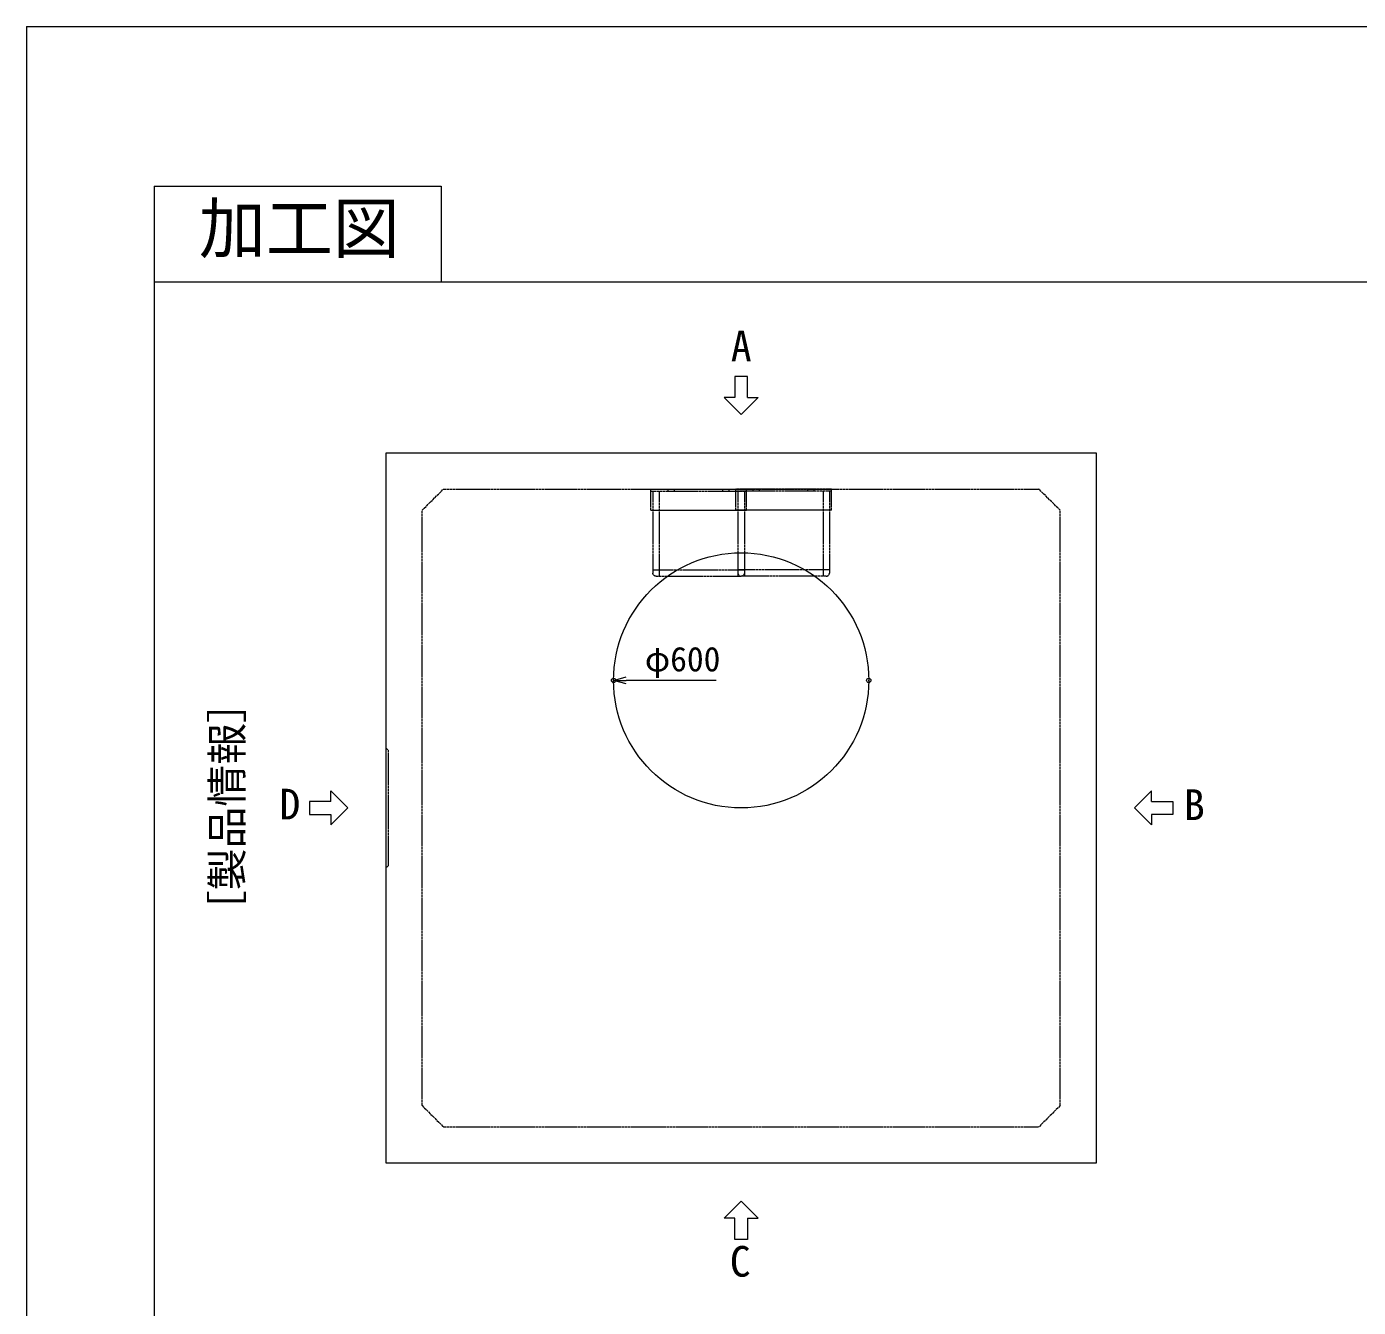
# Model space of a CAD drawing. Units: millimetres, scale not verified. Extents: x -4455 to 4455, y -3150 to 3150.
# Drawn here: x -4455 to -1324, y 138 to 3150 of the extents above; entities that cross this region are included whole.
import ezdxf
from ezdxf.enums import TextEntityAlignment as Align

# ---------------------------------------------------------------- set-up
doc = ezdxf.new("R2010")
doc.units = ezdxf.units.MM
doc.header["$LTSCALE"] = 20
doc.header["$PDMODE"] = 32
doc.header["$PDSIZE"] = 10
doc.linetypes.add('LONG_DASHED1', pattern=[7, 6, -1])
for name, color, linetype, lineweight in [('0-0_D-TTL', 7, 'Continuous', 9), ('0-1_Defpoints', 7, 'Continuous', 9), ('0-3_D-TTL-TXT', 7, 'Continuous', 9), ('0-4_D-STR-TXT', 7, 'Continuous', 9), ('0-5_D-STR-DIM', 3, 'Continuous', 9), ('0-6_0', 7, 'Continuous', 9), ('0-7_D-STR', 7, 'LONG_DASHED1', 9), ('0-8_D-STR-STR1', 7, 'Continuous', 9), ('0-B_D-STR-STR3', 2, 'LONG_DASHED1', 9)]:
    doc.layers.add(name, color=color, linetype=linetype, lineweight=lineweight)
doc.styles.add('ＭＳ ゴシック', font='')
doc.styles.get('ＭＳ ゴシック').set_extended_font_data('MS Gothic')

# ---------------------------------------------------------------- blocks, each defined once
blk = doc.blocks.new('A$C4DE05FD1')
at = {"layer": '0-0_D-TTL', "color": 134}
for p, q in [((4000, 79000), (4000, 4000)), ((4000, 76000), (114800, 76000))]:
    blk.add_line(p, q, dxfattribs=at)
blk.add_lwpolyline([(4000, 79000), (13000, 79000), (13000, 76000)], dxfattribs=at)
at = {"layer": '0-1_Defpoints', "color": 134}
for q in [(0, 0), (118800, 84000)]:
    blk.add_line((0, 84000), q, dxfattribs=at)
at = {"layer": '0-3_D-TTL-TXT', "style": 'ＭＳ ゴシック'}
blk.add_text('加工図', height=1539, dxfattribs=at).set_placement((5399.8, 76447.4), align=Align.BOTTOM_LEFT)
blk = doc.blocks.new('_Open30')
at = {"layer": '0-6_0'}
blk.add_line((0, 0), (-20, 0), dxfattribs=at)
blk.add_lwpolyline([(-20, 5.36), (0, 0), (-20, -5.36)], dxfattribs=at)
blk = doc.blocks.new('A$C70CC1A47')
at = {"layer": '0-8_D-STR-STR1', "linetype": 'LONG_DASHED1'}
for p, q in [((0, 2820), (120, 2700)), ((120, -2700), (120, 2700)), ((120, -2700), (0, -2820))]:
    blk.add_line(p, q, dxfattribs=at)
blk = doc.blocks.new('A$C63C72FB1')
at = {"layer": '0-7_D-STR'}
for p, q in [((-15000, 14000), (-14000, 15000)), ((-14000, 15000), (14000, 15000)), ((15000, 14000), (14000, 15000)), ((-15000, -14000), (-15000, 14000)), ((15000, -14000), (15000, 14000)), ((-15000, -14000), (-14000, -15000)), ((15000, -14000), (14000, -15000)), ((-14000, -15000), (14000, -15000))]:
    blk.add_line(p, q, dxfattribs=at)
at = {"layer": '0-7_D-STR', "linetype": 'Continuous'}
blk.add_lwpolyline([(-16700, -16700), (-16700, 16700), (16700, 16700), (16700, -16700)], close=True, dxfattribs=at)
blk.add_circle((0, 6000), 6000, dxfattribs=at)
at = {"layer": '0-8_D-STR-STR1'}
blk.add_blockref('A$C70CC1A47', (-16700, 0), dxfattribs=at)
blk = doc.blocks.new('A$C10746F33')
at = {"layer": '0-B_D-STR-STR3'}
for p, q in [((2250, 0), (-2250, 0)), ((-1440, -100), (-1440, 0)), ((-1140, -100), (-1140, 0)), ((1140, -100), (1140, 0)), ((1440, -100), (1440, 0)), ((2250, -1000), (2250, 0)), ((2250, -100), (-2250, -100)), ((-2150, -100), (-2150, -3950)), ((-1850, -100), (-1850, -3800)), ((1850, -100), (1850, -4100)), ((2150, -100), (2150, -3950)), ((2150, -1000), (-2150, -1000)), ((1850, -1000), (-1850, -1000)), ((2250, -1000), (2150, -1000)), ((-1850, -3800), (-2150, -3800)), ((2000, -4100), (-2000, -4100)), ((-1850, -3800), (-1850, -4100)), ((2150, -3800), (-1850, -3800))]:
    blk.add_line(p, q, dxfattribs=at)
blk.add_lwpolyline([(-2150, -1000), (-2250, -1000), (-2250, 0)], dxfattribs=at)
for centre, start, end in [((-2000, -3950), 180, 270), ((2000, -3950), 270, 0)]:
    blk.add_arc(centre, 150, start, end, dxfattribs=at)
blk = doc.blocks.new('A$C13A32EE1')
at = {"layer": '0-4_D-STR-TXT'}
for p, q in [((150, 400), (150, 900)), ((0, 0), (-400, 400)), ((-150, 400), (-400, 400)), ((0, 0), (400, 400)), ((150, 400), (400, 400))]:
    blk.add_line(p, q, dxfattribs=at)
blk.add_lwpolyline([(150, 900), (-150, 900), (-150, 400)], dxfattribs=at)
blk = doc.blocks.new('A$C153266F0')
at = {"layer": '0-4_D-STR-TXT', "xscale": 2, "yscale": 2}
blk.add_blockref('A$C13A32EE1', (0, 18500), dxfattribs=at)
at = {"layer": '0-4_D-STR-TXT', "yscale": 2}
for p, xscale, rotation in [((-18500, 0), 2, 90), ((18500, 0), -2, 270), ((0, -18500), -2, 180)]:
    blk.add_blockref('A$C13A32EE1', p, dxfattribs=dict(at, xscale=xscale, rotation=rotation))
at = {"layer": '0-4_D-STR-TXT', "style": 'ＭＳ ゴシック'}
for s, p in [('A', (-489, 20567.8)), ('D', (-21710.9, -974)), ('B', (20819.6, -1001.1)), ('C', (-535.5, -22478.6))]:
    blk.add_text(s, height=1443, dxfattribs=at).set_placement(p, align=Align.BOTTOM_LEFT)
blk.add_text('［製品情報］', height=1443, rotation=90, dxfattribs=at).set_placement((-23023.7, -5842.1), align=Align.BOTTOM_LEFT)

msp = doc.modelspace()

# ---------------------------------------------------------------- linework, layer by layer
at = {"layer": '0-1_Defpoints'}
for p in [(-3075, 1612.5), (-2475, 1612.5)]:
    msp.add_point(p, dxfattribs=at)
at = {"layer": '0-5_D-STR-DIM'}
msp.add_line((-2833.63, 1612.5), (-3045, 1612.5), dxfattribs=at)

# ---------------------------------------------------------------- block references
at = {"layer": '0-0_D-TTL', "xscale": 0.075, "yscale": 0.075}
msp.add_blockref('A$C4DE05FD1', (-4455, -3150), dxfattribs=at)
at = {"layer": '0-4_D-STR-TXT', "xscale": 0.05, "yscale": 0.05}
msp.add_blockref('A$C153266F0', (-2775, 1312.5), dxfattribs=at)
at = {"layer": '0-5_D-STR-DIM', "xscale": 1.5, "yscale": 1.5, "rotation": 180}
msp.add_blockref('_Open30', (-3075, 1612.5), dxfattribs=at)
at = {"layer": '0-7_D-STR', "xscale": 0.05, "yscale": 0.05}
msp.add_blockref('A$C63C72FB1', (-2775, 1312.5), dxfattribs=at)
at = {"layer": '0-B_D-STR-STR3', "yscale": 0.05}
for p, xscale in [((-2875, 2062.5), -0.05), ((-2675, 2062.5), 0.05)]:
    msp.add_blockref('A$C10746F33', p, dxfattribs=dict(at, xscale=xscale))

# ---------------------------------------------------------------- texts
at = {"layer": '0-5_D-STR-DIM', "style": 'ＭＳ ゴシック'}
msp.add_text('φ600', height=57.77, dxfattribs=at).set_placement((-3001.53, 1616.4), align=Align.BOTTOM_LEFT)

doc.saveas('drawing.dxf')
